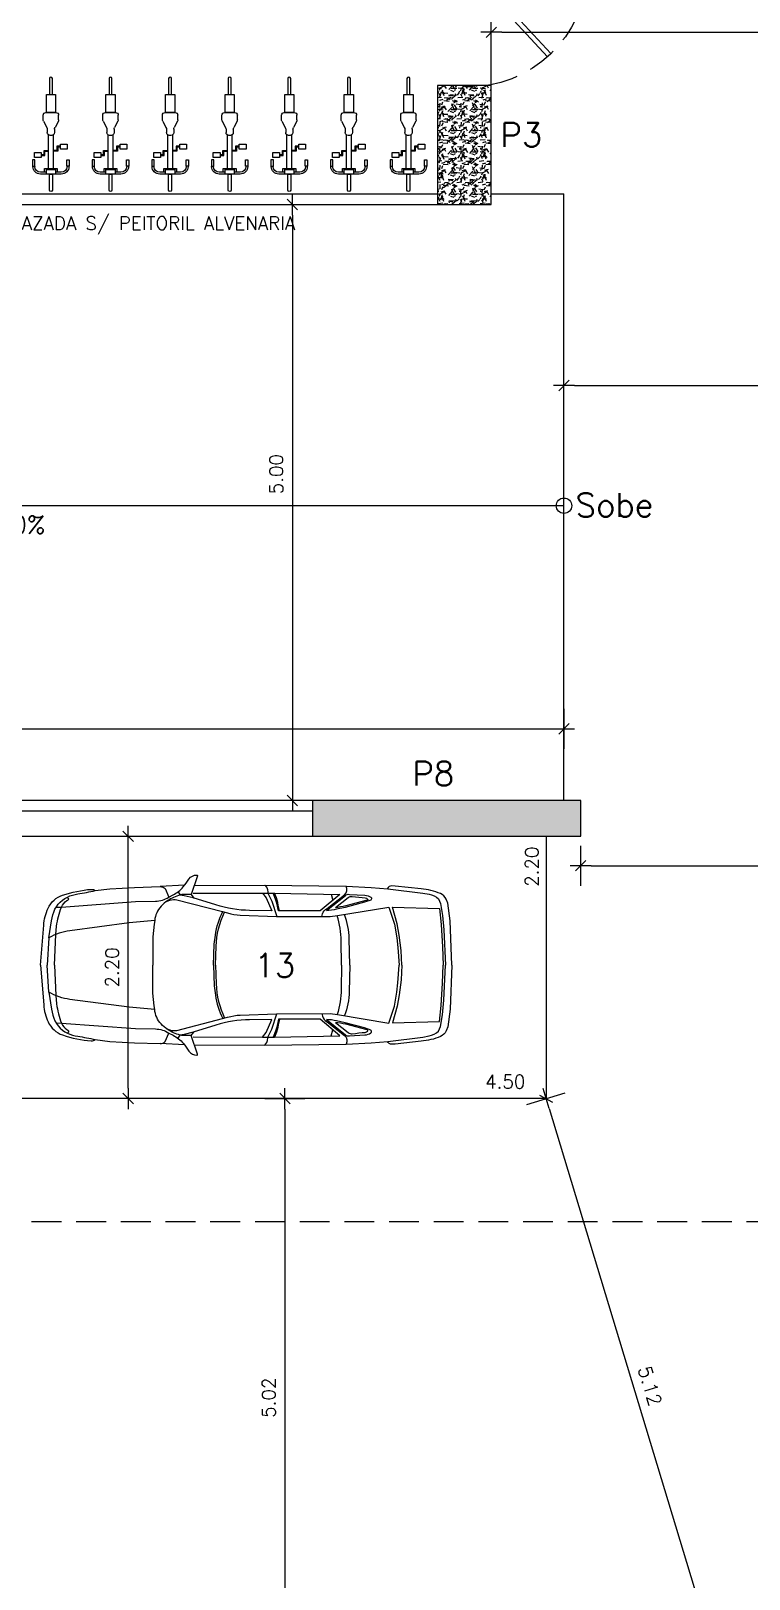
# Model space of a CAD drawing. Header units: millimetres. Extents: x 963.8 to 1035.8, y -131.7 to -87.
# Drawn here: x 993.06 to 999.09, y -109.36 to -96.37 of the extents above; entities that cross this region are included whole.
import ezdxf

# ---------------------------------------------------------------- set-up
doc = ezdxf.new("R2010")
doc.units = ezdxf.units.MM
doc.linetypes.add('DASHED2', pattern=[0.375, 0.25, -0.125])
doc.linetypes.add('HIDDEN', pattern=[0.375, 0.25, -0.125])
for name, color, linetype in [('COTA', 11, 'Continuous'), ('EMVISTA', 2, 'Continuous'), ('ESQUADRIA', 2, 'Continuous'), ('ESQUADRIA CT', 2, 'Continuous'), ('HACHURA', 11, 'Continuous'), ('HACHURA 1', 8, 'Continuous'), ('LINHA', 1, 'Continuous'), ('PAREDE', 7, 'Continuous'), ('PILAR', 21, 'Continuous'), ('PISO', 1, 'Continuous'), ('PROJECAO', 1, 'DASHED2'), ('TEXTO 1', 3, 'Continuous'), ('TEXTO 2', 2, 'Continuous')]:
    doc.layers.add(name, color=color, linetype=linetype)
doc.styles.add('ROMANS', font='romans.shx')
doc.dimstyles.new('Copy of TICK75', dxfattribs={"dimtxt": 0.1125, "dimasz": 0.08800000000000001, "dimexe": 0.18, "dimexo": 0.0625, "dimgap": 0.07900000000000001, "dimtad": 1, "dimrnd": 0.005, "dimzin": 4, "dimdsep": 46, "dimtxsty": 'ROMANS', "dimblk1": 'TICK', "dimblk2": 'TICK', "dimsah": 1, "dimcen": 0.09, "dimse1": 1, "dimse2": 1, "dimclrd": 256, "dimclrt": 2, "dimaunit": 1, "dimadec": 0, "dimazin": 0, "dimtfac": 1, "dimtix": 1, "dimtmove": 2, "dimatfit": 3, "dimldrblk": 'TICK', "dimfxl": 1, "dimtolj": 1, "dimtzin": 0, "dimlwd": -1, "dimarcsym": 0})

# ---------------------------------------------------------------- blocks, each defined once
blk = doc.blocks.new('P100')
at = {"layer": 'ESQUADRIA CT'}
for p, q in [((-0.7344716156122786, 0.6794745755120744), (-0.7069730955622617, 0.7069730955621338)), ((-0.02749852005013054, -0.02749852005007369), (-0.7344716156122786, 0.6794745755120744)), ((-0.7069730955622617, 0.7069730955621338), (0, 0)), ((0, 0), (-0.02749852005013054, -0.02749852005007369))]:
    blk.add_line(p, q, dxfattribs=at)
at = {"layer": 'ESQUADRIA CT', "color": 1, "linetype": 'HIDDEN'}
blk.add_arc((-0.01374926002506527, -0.01374926002502264), 1, 89.21220060659739, 179.2122006065925, dxfattribs=at)
blk = doc.blocks.new('BISCICLETA-flat-1-flat-1')
at = {"layer": 'HACHURA'}
for p, q in [((0.1364905978916795, 9.094947017729282e-13), (-0.1364905978916795, -9.094947017729282e-13)), ((-0.01945904888998484, 9.094947017729282e-13), (0.01945904888998484, 9.094947017729282e-13)), ((-0.2364905978975003, -0.1026137540929994), (-0.2364905978975003, -0.1000000000012733)), ((-0.2124905978926108, -0.1026137540911805), (-0.2124905978926108, -0.0999999999994543)), ((-0.05999999999039574, -0.02399999999852298), (-0.1364905978916795, -0.02399999999852298)), ((-0.0300000000061118, -0.07483791366485093), (-0.02999999999155989, -0.5133357596014321)), ((0.0300000000061118, -0.5133357596014321), (0.0300000000061118, -0.07483791366303194)), ((0.1364905978916795, -0.02399999999852298), (0.06000000000494765, -0.02400000000034197)), ((0.2124905978926108, -0.1026137540911805), (0.2124905978926108, -0.0999999999994543)), ((0.2364905978975003, -0.1026137540929994), (0.2364905978975003, -0.0999999999994543)), ((-0.1259999999965657, -0.243826579101551), (-0.07800000000133878, -0.24382657910337)), ((-0.1259999999965657, -0.2558265791021768), (-0.1259999999965657, -0.243826579101551)), ((-0.1259999999965657, -0.2558265791021768), (-0.0900000000037835, -0.2558265791021768)), ((-0.0900000000037835, -0.2558265791021768), (-0.0900000000037835, -0.3114297729598547)), ((-0.0900000000037835, -0.3114297729598547), (-0.02999999999155989, -0.3114297729598547)), ((-0.07800000000133878, -0.24382657910337), (-0.07800000000133878, -0.29942977295741)), ((-0.07800000000133878, -0.29942977295741), (-0.02999999999155989, -0.299429772959229)), ((0.0900000000037835, -0.299429772959229), (0.0300000000061118, -0.299429772959229)), ((0.07800000000133878, -0.3114297729580358), (0.0300000000061118, -0.3114297729598547)), ((0.07800000000133878, -0.3670329668157137), (0.07800000000133878, -0.3114297729580358)), ((0.1259999999965657, -0.3670329668138947), (0.07800000000133878, -0.3670329668157137)), ((0.0900000000037835, -0.355032966815088), (0.0900000000037835, -0.299429772959229)), ((0.1259999999965657, -0.355032966815088), (0.0900000000037835, -0.355032966815088)), ((0.1259999999965657, -0.355032966815088), (0.1259999999965657, -0.3670329668138947)), ((-0.0470467092745821, -0.5883954345690654), (-0.0470467092745821, -0.5439425034810483)), ((0.01104670928179985, -0.5079425034828091), (-0.01104670928179985, -0.5079425034828091)), ((0.04704670928913401, -0.5883954345690654), (0.04704670928913401, -0.5439425034810483)), ((-0.1013266863083118, -0.7097628731471559), (-0.1013266863083118, -0.7719425034820233)), ((-0.09730865830351831, -0.6932355180224476), (-0.05439203947753413, -0.6101878621129799)), ((-0.06532668632274863, -0.8079425034820815), (0.0653266863083104, -0.8079425034820815)), ((0.09730865830351831, -0.6932355180224476), (0.05439203947753413, -0.6101878621111609)), ((0.1013266863083118, -0.7097628731471559), (0.1013266863083118, -0.7719425034820233)), ((-0.01945904889720396, -1.043367845963985), (0.01945904888276573, -1.043367845962166))]:
    blk.add_line(p, q, dxfattribs=at)
for points in [[(0.01945904888998484, 9.094947017729282e-13), (0.01945904888998484, 0.2088570281293869, 0.9999999999999998), (-0.01945904888998484, 0.2088570281293869), (-0.01945904888998484, 9.094947017729282e-13)], [(0.0194590488536619, -1.043367845962166), (0.0194590488536619, -1.252224874090643, -0.9999999999999998), (-0.01945904891175587, -1.252224874092462), (-0.01945904892630779, -1.043367845963985)]]:
    blk.add_lwpolyline(points, format="xyb", dxfattribs=at)
for points in [[(0.06000000000494765, 9.094947017729282e-13), (-0.06000000000494765, 9.094947017729282e-13), (-0.06000000000494765, -0.06000000000040018), (0.06000000000494765, -0.05999999999858119)], [(-0.2401841543687624, -0.1851969303397709), (-0.2401841543687624, -0.1026137540929994), (-0.2087970414067968, -0.1026137540911805), (-0.2087970414067968, -0.1851969303397709)], [(0.2401841543833143, -0.1851969303415899), (0.2401841543687624, -0.1026137540929994), (0.2087970414213487, -0.1026137540929994), (0.2087970414213487, -0.1851969303397709)], [(-0.1259999999965657, -0.2819396191616761), (-0.1259999999965657, -0.2177135390438707), (-0.2145517577373539, -0.2177135390420517), (-0.2145517577373539, -0.2819396191616761)], [(0.1259999999965657, -0.3289199267555887), (0.1259999999965657, -0.3931460068752131), (0.2145517577373539, -0.3931460068752131), (0.2145517577373539, -0.3289199267555887)], [(0.05999999999772854, -0.8079425034802625), (-0.06000000001216677, -0.8079425034820815), (-0.06000000001216677, -1.043367845962166), (0.05999999999772854, -1.043367845962166)]]:
    blk.add_lwpolyline(points, close=True, dxfattribs=at)
blk.add_lwpolyline([(-0.08399999999528518, -0.02399999999852298), (-0.08399999999528518, -0.07483791366303194), (0.08399999999528518, -0.07483791366121295), (0.08399999999528518, -0.02399999999852298)], dxfattribs=at)
for centre, radius, start, end in [((-0.1364905978916795, -0.0999999999994543), 0.1, 90, 180), ((0.1364905978916795, -0.0999999999994543), 0.1, 0, 90), ((-0.1364905978916795, -0.0999999999994543), 0.0760000000000027, 90, 180), ((0.1364905978916795, -0.0999999999994543), 0.0760000000000027, 0, 90), ((-0.08304670928191626, -0.5883954345708844), 0.036, 322.7463130144664, 0), ((-0.01104670928179985, -0.5439425034810483), 0.036, 90, 180), ((0.01104670928179985, -0.5439425034810483), 0.036, 0, 90), ((0.08304670928191626, -0.5883954345672464), 0.036, 180, 217.2536869856144), ((-0.06532668631552951, -0.7097628731489749), 0.036, 152.6713913119804, 180), ((-0.06532668632274863, -0.7719425034820233), 0.036, 180, 270), ((0.0653266863083104, -0.7719425034820233), 0.036, 270, 0), ((0.06532668631552951, -0.7097628731471559), 0.036, 0, 27.32860868812082)]:
    blk.add_arc(centre, radius, start, end, dxfattribs=at)
blk = doc.blocks.new('TICK')
at = {"layer": 'COTA'}
for p, q in [((0, 1.907592907288972), (0, -1.907600000000002)), ((-1, 0), (1, 0))]:
    blk.add_line(p, q, dxfattribs=at)
at = {"layer": 'COTA', "color": 2}
blk.add_line((0.5, 0.5), (-0.5, -0.5), dxfattribs=at)
blk = doc.blocks.new('*D112')
at = {"layer": 'COTA'}
blk.add_line((997.0111664015242, -96.38094538996506), (1003.085166401522, -96.38094538996506), dxfattribs=at)
at = {"layer": 'Defpoints', "color": 0}
for p in [(1003.173166401522, -96.38094538996506), (996.9231664015242, -96.95090676307723), (1003.173166401522, -96.9509067630772)]:
    blk.add_point(p, dxfattribs=at)
at = {"layer": 'COTA', "xscale": 0.08800000000000001, "yscale": 0.08800000000000001, "zscale": 0.08800000000000001, "rotation": 180}
blk.add_blockref('TICK', (996.9231664015242, -96.38094538996506), dxfattribs=at)
at = {"layer": 'COTA', "xscale": 0.08800000000000001, "yscale": 0.08800000000000001, "zscale": 0.08800000000000001}
blk.add_blockref('TICK', (1003.173166401522, -96.38094538996506), dxfattribs=at)
at = {"layer": 'COTA', "color": 2, "insert": (1000.048166401523, -96.24569538996506), "char_height": 0.1125, "attachment_point": 5, "style": 'ROMANS'}
blk.add_mtext('\\A1;6.25', dxfattribs=at)
blk = doc.blocks.new('*D111')
at = {"layer": 'COTA'}
blk.add_line((993.8764769126806, -105.2382642688521), (993.8764769126806, -103.2142642688521), dxfattribs=at)
at = {"layer": 'Defpoints', "color": 0}
for p in [(993.8764769126806, -103.1262642688521), (994.0872084556381, -103.1262642688521), (994.0872084556381, -105.3262642688521)]:
    blk.add_point(p, dxfattribs=at)
at = {"layer": 'COTA', "xscale": 0.08800000000000001, "yscale": 0.08800000000000001, "zscale": 0.08800000000000001}
for p, rotation in [((993.8764769126806, -103.1262642688521), 90), ((993.8764769126806, -105.3262642688521), 270)]:
    blk.add_blockref('TICK', p, dxfattribs=dict(at, rotation=rotation))
at = {"layer": 'COTA', "color": 2, "insert": (993.7412269126805, -104.2262642688521), "char_height": 0.1125, "attachment_point": 5, "rotation": 90, "style": 'ROMANS'}
blk.add_mtext('\\A1;2.20', dxfattribs=at)
blk = doc.blocks.new('*D110')
at = {"layer": 'COTA'}
blk.add_line((997.7611664015224, -103.3730436981371), (1003.035166401522, -103.3730436981371), dxfattribs=at)
at = {"layer": 'Defpoints', "color": 0}
for p in [(997.6731664015224, -102.8262642688521), (1003.123166401522, -103.075118617418), (1003.123166401522, -103.3730436981371)]:
    blk.add_point(p, dxfattribs=at)
at = {"layer": 'COTA', "xscale": 0.08800000000000001, "yscale": 0.08800000000000001, "zscale": 0.08800000000000001, "rotation": 180}
blk.add_blockref('TICK', (997.6731664015224, -103.3730436981371), dxfattribs=at)
at = {"layer": 'COTA', "xscale": 0.08800000000000001, "yscale": 0.08800000000000001, "zscale": 0.08800000000000001}
blk.add_blockref('TICK', (1003.123166401522, -103.3730436981371), dxfattribs=at)
at = {"layer": 'COTA', "color": 2, "insert": (1000.398166401522, -103.2377936981371), "char_height": 0.1125, "attachment_point": 5, "style": 'ROMANS'}
blk.add_mtext('\\A1;5.45', dxfattribs=at)
blk = doc.blocks.new('*D48')
at = {"layer": 'COTA'}
blk.add_line((983.6211664015223, -102.2246121860966), (997.4451664015223, -102.2246121860966), dxfattribs=at)
at = {"layer": 'Defpoints', "color": 0}
for p in [(983.5331664015223, -101.1426675036643), (997.5331664015223, -101.1426675036643), (997.5331664015223, -102.2246121860966)]:
    blk.add_point(p, dxfattribs=at)
at = {"layer": 'COTA', "xscale": 0.08800000000000001, "yscale": 0.08800000000000001, "zscale": 0.08800000000000001, "rotation": 180}
blk.add_blockref('TICK', (983.5331664015223, -102.2246121860966), dxfattribs=at)
at = {"layer": 'COTA', "xscale": 0.08800000000000001, "yscale": 0.08800000000000001, "zscale": 0.08800000000000001}
blk.add_blockref('TICK', (997.5331664015223, -102.2246121860966), dxfattribs=at)
at = {"layer": 'COTA', "color": 2, "insert": (990.5331664015223, -102.0893621860966), "char_height": 0.1125, "attachment_point": 5, "style": 'ROMANS'}
blk.add_mtext('\\A1;14.00', dxfattribs=at)
blk = doc.blocks.new('*D106')
at = {"layer": 'COTA'}
blk.add_line((995.2542614417531, -97.91426426885212), (995.2542614417531, -102.7382642688521), dxfattribs=at)
at = {"layer": 'Defpoints', "color": 0}
for p in [(994.6995136427273, -97.82626426885213), (994.6995136427273, -102.8262642688521), (995.2542614417531, -102.8262642688521)]:
    blk.add_point(p, dxfattribs=at)
at = {"layer": 'COTA', "xscale": 0.08800000000000001, "yscale": 0.08800000000000001, "zscale": 0.08800000000000001}
for p, rotation in [((995.2542614417531, -97.82626426885213), 90), ((995.2542614417531, -102.8262642688521), 270)]:
    blk.add_blockref('TICK', p, dxfattribs=dict(at, rotation=rotation))
at = {"layer": 'COTA', "color": 2, "insert": (995.1190114417533, -100.0879883962879), "char_height": 0.1125, "attachment_point": 5, "rotation": 90, "style": 'ROMANS'}
blk.add_mtext('\\A1;5.00', dxfattribs=at)
blk = doc.blocks.new('*D70')
at = {"layer": 'COTA'}
blk.add_line((997.6211664015223, -99.34386649381281), (1003.085166401522, -99.34386649381281), dxfattribs=at)
at = {"layer": 'Defpoints', "color": 0}
for p in [(997.5331664015223, -97.73626426885212), (1003.173166401522, -98.21511861741803), (1003.173166401522, -99.34386649381281)]:
    blk.add_point(p, dxfattribs=at)
at = {"layer": 'COTA', "xscale": 0.08800000000000001, "yscale": 0.08800000000000001, "zscale": 0.08800000000000001, "rotation": 180}
blk.add_blockref('TICK', (997.5331664015223, -99.34386649381281), dxfattribs=at)
at = {"layer": 'COTA', "xscale": 0.08800000000000001, "yscale": 0.08800000000000001, "zscale": 0.08800000000000001}
blk.add_blockref('TICK', (1003.173166401522, -99.34386649381281), dxfattribs=at)
at = {"layer": 'COTA', "color": 2, "insert": (1000.353166401522, -99.20861649381281), "char_height": 0.1125, "attachment_point": 5, "style": 'ROMANS'}
blk.add_mtext('\\A1;5.64', dxfattribs=at)
blk = doc.blocks.new('*D27')
at = {"layer": 'COTA'}
blk.add_line((997.408687050891, -105.410482416872), (998.8426457521576, -110.1425464181608), dxfattribs=at)
at = {"layer": 'Defpoints', "color": 0}
for p in [(997.2017347377791, -105.3812435575603), (998.8681664015244, -110.2267645661807), (998.6867347377793, -110.281743854889)]:
    blk.add_point(p, dxfattribs=at)
at = {"layer": 'COTA', "xscale": 0.08800000000000001, "yscale": 0.08800000000000001, "zscale": 0.08800000000000001}
for p, rotation in [((997.3831664015242, -105.3262642688521), 106.8583978029092), ((998.8681664015244, -110.2267645661807), 286.8583978029092)]:
    blk.add_blockref('TICK', p, dxfattribs=dict(at, rotation=rotation))
at = {"layer": 'COTA', "color": 2, "insert": (998.2551039528845, -107.7372909194841), "char_height": 0.1125, "attachment_point": 5, "rotation": 286.85839780290917, "style": 'ROMANS'}
blk.add_mtext('\\A1;5.12', dxfattribs=at)
blk = doc.blocks.new('*D69')
at = {"layer": 'COTA'}
blk.add_line((995.1915023106735, -105.4142642688521), (995.1915023106735, -110.2571186174181), dxfattribs=at)
at = {"layer": 'Defpoints', "color": 0}
for p in [(995.1331664015242, -105.3262642688521), (995.1331664015242, -110.3451186174181), (995.1915023106735, -110.3451186174181)]:
    blk.add_point(p, dxfattribs=at)
at = {"layer": 'COTA', "xscale": 0.08800000000000001, "yscale": 0.08800000000000001, "zscale": 0.08800000000000001}
for p, rotation in [((995.1915023106735, -105.3262642688521), 90), ((995.1915023106735, -110.3451186174181), 270)]:
    blk.add_blockref('TICK', p, dxfattribs=dict(at, rotation=rotation))
at = {"layer": 'COTA', "color": 2, "insert": (995.0562523106735, -107.8356914431351), "char_height": 0.1125, "attachment_point": 5, "rotation": 90, "style": 'ROMANS'}
blk.add_mtext('\\A1;5.02', dxfattribs=at)
blk = doc.blocks.new('VECTRA_P')
for p, q in [((1.961916044578647, 0.7454139204326111), (1.979962422656069, 0.7223204870060727)), ((1.979962422656069, 0.7223204870060727), (1.985978891584992, 0.7042858849629283)), ((1.15162914757218, 0.6822805562241001), (1.170250023715052, 0.6528511176516076)), ((1.985978891584992, 0.7042858849629283), (1.989588754992653, 0.6790374284784093)), ((1.989588754992653, 0.6790374284784093), (1.990423900686153, 0.671493906475348)), ((1.990423900686153, 0.671493906475348), (2.026474363584001, 0.5958986722658892)), ((2.026474363584001, 0.5958986722658892), (2.072112204241598, 0.4536526510405565)), ((2.068383374160682, 0.6255172471384185), (2.051368606376137, 0.671764355265168)), ((2.080714606053597, 0.581919385452693), (2.068383374160682, 0.6255172471384185)), ((2.085457364538449, 0.5582249002189883), (2.080714606053597, 0.581919385452693)), ((2.57970397046207, 0.6599597216620623), (2.594454901774334, 0.6032199314345235)), ((2.098737148128357, 0.5045626529906713), (2.085457364538449, 0.5582249002189883)), ((2.026474363584001, -0.5958986722660029), (2.072112204241598, -0.4536526510406702)), ((2.085457364538449, -0.558224900219102), (2.080714606053597, -0.5819193854528066)), ((2.098737148128357, -0.5045626529906713), (2.085457364538449, -0.558224900219102)), ((1.15162914757218, -0.6822805562241001), (1.170250023715052, -0.6528511176517213)), ((1.979962422656069, -0.7223204870060727), (1.985978891584992, -0.7042858849629283)), ((1.985978891584992, -0.7042858849629283), (1.989588754992653, -0.679037428478523)), ((1.989588754992653, -0.679037428478523), (1.990423900686153, -0.671493906475348)), ((1.990423900686153, -0.671493906475348), (2.026474363584001, -0.5958986722660029)), ((2.068383374160682, -0.6255172471384185), (2.051368606376137, -0.671764355265168)), ((2.080714606053597, -0.5819193854528066), (2.068383374160682, -0.6255172471384185)), ((2.57970397046207, -0.659959721662176), (2.594454901774334, -0.6032199314345235)), ((1.961916044578647, -0.7454139204326111), (1.979962422656069, -0.7223204870060727))]:
    blk.add_line(p, q)
for points in [[(-0.1320190883282919, 0), (-0.1008528512771925, 0.3712777887999437, -0.08670154319651346), (-0.05929786854237307, 0.5295766547779976, -0.2061370853005027), (0.07575582534574465, 0.6515446477206979, -0.06357708614580351), (0.3432660117429904, 0.7060409657887021, -0.1929015418481739), (0.3793655732205217, 0.6945910887162654), (0.5171960851145485, 0.7108090287478035), (0.7461727013100798, 0.7246750477327168), (0.9844009200173609, 0.7316080572252304, -0.2123161555323496), (1.031544989413998, 0.7122664558220322), (1.064733379409393, 0.6333655615015914), (1.105932718829692, 0.6539484086813445, 0.1044151366488792), (1.200920117955526, 0.7294188256335019, 0.0301351806626627), (1.253563734945978, 0.8014587652172622, -0.2682936796714216), (1.326807051562739, 0.8391939651780831, -0.4785956254922227), (1.33322840580616, 0.8303783016676789), (1.272714654757706, 0.6570473592398685), (1.205592214469572, 0.6575789908431489, 0.07179212366907503), (1.169655606317587, 0.6526825542728147, 0.07499638974959891), (1.055311823190578, 0.6004538237247061, 0.06072865727079466), (0.9932394701028251, 0.5482251102067721, 0.1684271616291917), (0.9344133794095235, 0.4151684846918897), (0.6970827053457818, 0.3922725282805004), (0.1430190510846003, 0.319669689655143, 0.09778805919175905), (-0.0518805754039704, 0.2539442399047402), (-0.02765396015858457, 0.4118647800966073), (-0.01496385400581346, 0.4671945899776802, -0.2331102208790654), (0.121166552410326, 0.6343367594729443, -0.06836519186026477), (0.2170667534214807, 0.6632412582611096, 0.01729510242172204), (0.3793655732205217, 0.6945910887162654, -1.253436740119883)], [(1.302480391907473, 0.7423060514022382), (1.956488019347141, 0.7454784870308231), (2.719981998016639, 0.7363966926600369), (2.953366491197812, 0.724027900315491), (3.109233037354905, 0.7120479754479447), (3.435155155121226, 0.671325304586162), (3.492107656522627, 0.6606554445138499, -0.1399637996152884), (3.579909403339805, 0.6167904471864176), (3.598752007202737, 0.5730169360675745), (3.618832332368783, 0.4626404092400662), (3.629509649335454, 0.3282160887494001), (3.644570521449356, 0)], [(2.491741989655896, 0.4525810770871885), (2.499265473029567, 0.4769270229556923, -0.2003298297804957), (2.54221463858628, 0.5284238978956637), (2.703274031861039, 0.6560932425543342, 0.3624230789309417), (2.719981998016639, 0.7363966926600369, -80.84350076330199)], [(3.705103418840444, 0), (3.687676118608668, 0.4123476542511071), (3.666376141500322, 0.5768040427533379), (3.650885224581053, 0.6135648771266915, 0.1959473859716668), (3.598603413634144, 0.6658039790636394, 0.08120935695297105), (3.41700870031022, 0.709461599704241), (3.175920377006562, 0.7366809606781999), (3.144455636507253, 0.7379122608207354, 0.3157387096905431), (3.104851987431431, 0.7123847035670678, 0.1957327759611312)], [(0, 0), (0.01100997788407199, 0.2846534889434906), (0.01990737984293389, 0.3623728700364381, -0.0682736265983916), (0.06561340932655924, 0.5411331068120262, -0.1604009858186431), (0.1163875355390971, 0.6008365603314587, 0.06879540109318083), (0.1306029470446859, 0.6124578633485953, 0.4314913820364382), (0.1299568178129356, 0.6221422882064189), (0.121166552410326, 0.6343367594729443)], [(0.01380427847098531, 0.5384462209282219), (0.06561340932655924, 0.5411331068120262), (0.7545740267116834, 0.59217929466638), (0.9415556832018055, 0.5951214652479848, 0.1436300784178557), (1.064733379409393, 0.6333655615015914, -3.590325510716907)], [(1.045618133581172, 0.59388372044873), (1.076727934833489, 0.6047294415595843, -0.1328747460121915), (1.14068964302966, 0.6092944024107965), (1.566232963750565, 0.4994861561666539), (1.61415760560368, 0.4854507548602669, 0.06103242020598566), (1.731238507991758, 0.4661977104719881), (2.071216763625834, 0.4536549376532548), (2.569494616824027, 0.4523825266196582), (2.638939209312703, 0.4606149740656065), (3.118040953292134, 0.5408943775357784), (3.16894401815588, 0.3819467633020395), (3.190399290052714, 0.2533203557342176), (3.201126926001141, 0.1648896877585457), (3.212393651159488, 0)], [(1.940061953170733, 0.6712413627540172), (1.973903712108701, 0.6277661184738008), (2.027083576273853, 0.5070015131835817), (1.81919857112964, 0.5094168206165932, -0.07434063790939607), (1.504953777822791, 0.5601379361052068), (1.291541432971783, 0.6263506538005004), (1.209012588917417, 0.646667233878361), (1.170250023715052, 0.6528511176516076)], [(2.534698532370136, 0.5080397249730595), (2.711863858989151, 0.6496561353155812, -0.2146323262784144), (2.749444390069829, 0.659311796173597), (2.89439782008418, 0.65072898652204, -0.1319395890471765), (2.949158005421083, 0.6324904989821789, -0.5639220405625647), (2.948084284509111, 0.6056692188208217), (2.891176627432099, 0.5852850288679292), (2.70864266633707, 0.5370067075473344), (2.630260441439795, 0.519841088243993, -0.04639468910887844), (2.534698532370136, 0.5080397249730595, 1.803463411316748)], [(2.618813082505106, 0.5352526315029991), (2.738148077828868, 0.6295860673130846, -0.2033426459790119), (2.776667617351364, 0.6401514130774331, 0.01387406641713885), (2.89751316936087, 0.6273220561341759, -0.2240254394216894), (2.918661142458333, 0.6152473752605374, -0.4267739444706883), (2.91647181800986, 0.6041927179279583), (2.715002453122445, 0.5522516273764495, -0.03871868372115205), (2.618813082505106, 0.5352526315029991, -4.743429449944328)], [(1.481285098968407, 0), (1.489861314243534, 0.1939859806047934), (1.500581560900347, 0.2796779036804082, -0.09356540660945266), (1.570813820307233, 0.498144588288028, -2.549356773437184)], [(1.500579436852966, 0), (1.506612150256963, 0.174864119810195, -0.1047644017369665), (1.585753946143235, 0.4937691635885813, 2.883450233120003)], [(2.675595540450946, 0), (2.67368617143126, 0.2247297064131999, 0.07648709176800697), (2.635403330633146, 0.4601958062893345, 15.10237595603503)], [(2.753879311264434, 0), (2.748151234121508, 0.245715505041403, 0.08483540131401172), (2.704118509171327, 0.4715365692737805, 10.94108114347921)], [(-0.1320190883282919, 0), (-0.1008528512771925, -0.3712777888000574, 0.08670154319651346), (-0.05929786854237307, -0.5295766547779976, 0.2061370853005027), (0.07575582534574465, -0.6515446477206979, 0.06357708614580351), (0.3432660117429904, -0.7060409657888158, 0.1929015418481739), (0.3793655732205217, -0.6945910887162654), (0.5171960851145485, -0.7108090287478035), (0.7461727013100798, -0.7246750477328305), (0.9844009200173609, -0.731608057225344, 0.2123161555323496), (1.031544989413998, -0.7122664558220322), (1.064733379409393, -0.6333655615017051), (1.105932718829692, -0.6539484086813445, -0.1044151366488792), (1.200920117955526, -0.7294188256335019, -0.0301351806626627), (1.253563734945978, -0.8014587652172622, 0.2682936796714216), (1.326807051562739, -0.8391939651781968, 0.4785956254922227), (1.33322840580616, -0.8303783016676789), (1.272714654757706, -0.6570473592399821), (1.205592214469572, -0.6575789908432625, -0.07179212366907503), (1.169655606317587, -0.6526825542728147, -0.07499638974959891), (1.055311823190578, -0.6004538237247061, -0.06072865727079466), (0.9932394701028251, -0.5482251102067721, -0.1684271616291917), (0.9344133794095235, -0.4151684846920034), (0.6970827053457818, -0.3922725282806141), (0.1430190510846003, -0.3196696896552567, -0.09778805919175905), (-0.0518805754039704, -0.2539442399048539), (-0.02765396015858457, -0.411864780096721), (-0.01496385400581346, -0.4671945899776802, 0.2331102208790654), (0.121166552410326, -0.634336759473058, 0.06836519186026477), (0.2170667534214807, -0.6632412582611096, -0.01729510242172204), (0.3793655732205217, -0.6945910887162654, 1.253436740119883)], [(0, 0), (0.01100997788407199, -0.2846534889434906), (0.01990737984293389, -0.3623728700365518, 0.0682736265983916), (0.06561340932655924, -0.5411331068120262, 0.1604009858186431), (0.1163875355390971, -0.6008365603314587, -0.06879540109318083), (0.1306029470446859, -0.612457863348709, -0.4314913820364382), (0.1299568178129356, -0.6221422882065326), (0.121166552410326, -0.634336759473058)], [(1.045618133581172, -0.59388372044873), (1.076727934833489, -0.6047294415595843, 0.1328747460121915), (1.14068964302966, -0.6092944024107965), (1.566232963750565, -0.4994861561666539), (1.61415760560368, -0.4854507548602669, -0.06103242020598566), (1.731238507991758, -0.4661977104719881), (2.071216763625834, -0.4536549376533685), (2.569494616824027, -0.4523825266196582), (2.638939209312703, -0.4606149740657202), (3.118040953292134, -0.5408943775357784), (3.16894401815588, -0.3819467633021532), (3.190399290052714, -0.2533203557342176), (3.201126926001141, -0.1648896877585457), (3.212393651159488, 0)], [(1.302480391907473, -0.7423060514022382), (1.956488019347141, -0.7454784870308231), (2.719981998016639, -0.7363966926601506), (2.953366491197812, -0.724027900315491), (3.109233037354905, -0.7120479754479447), (3.435155155121226, -0.671325304586162), (3.492107656522627, -0.6606554445139636, 0.1399637996152884), (3.579909403339805, -0.6167904471865313), (3.598752007202737, -0.5730169360675745), (3.618832332368783, -0.4626404092401799), (3.629509649335454, -0.3282160887496275), (3.644570521449356, 0)], [(1.481285098968407, 0), (1.489861314243534, -0.1939859806049071), (1.500581560900347, -0.2796779036805219, 0.09356540660945266), (1.570813820307233, -0.498144588288028, 2.549356773437184)], [(1.500579436852966, 0), (1.506612150256963, -0.1748641198103087, 0.1047644017369665), (1.585753946143235, -0.4937691635886949, -2.883450233120003)], [(2.675595540450946, 0), (2.67368617143126, -0.2247297064133136, -0.07648709176800697), (2.635403330633146, -0.4601958062894482, -15.10237595603503)], [(2.753879311264434, 0), (2.748151234121508, -0.245715505041403, -0.08483540131401172), (2.704118509171327, -0.4715365692737805, -10.94108114347921)], [(3.705103418840444, 0), (3.687676118608668, -0.4123476542511071), (3.666376141500322, -0.5768040427534515), (3.650885224581053, -0.6135648771266915, -0.1959473859716668), (3.598603413634144, -0.6658039790637531, -0.08120935695297105), (3.41700870031022, -0.7094615997043547), (3.175920377006562, -0.7366809606781999), (3.144455636507253, -0.7379122608207354, -0.3157387096905431), (3.104851987431431, -0.7123847035671815, -0.1957327759611312)], [(0.01380427847098531, -0.5384462209282219), (0.06561340932655924, -0.5411331068120262), (0.7545740267116834, -0.5921792946664937), (0.9415556832018055, -0.5951214652480985, -0.1436300784178557), (1.064733379409393, -0.6333655615017051, 3.590325510716907)], [(1.940061953170733, -0.6712413627541309), (1.973903712108701, -0.6277661184738008), (2.027083576273853, -0.5070015131836954), (1.81919857112964, -0.5094168206165932, 0.07434063790939607), (1.504953777822791, -0.5601379361052068), (1.291541432971783, -0.6263506538005004), (1.209012588917417, -0.646667233878361), (1.170250023715052, -0.6528511176517213)], [(2.491741989655896, -0.4525810770871885), (2.499265473029567, -0.4769270229556923, 0.2003298297804957), (2.54221463858628, -0.5284238978957774), (2.703274031861039, -0.6560932425543342, -0.3624230789309417), (2.719981998016639, -0.7363966926601506, 80.84350076330199)], [(2.534698532370136, -0.5080397249730595), (2.711863858989151, -0.6496561353156949, 0.2146323262784144), (2.749444390069829, -0.6593117961737107), (2.89439782008418, -0.6507289865221537, 0.1319395890471765), (2.949158005421083, -0.6324904989821789, 0.5639220405625647), (2.948084284509111, -0.6056692188208217), (2.891176627432099, -0.5852850288680429), (2.70864266633707, -0.5370067075474481), (2.630260441439795, -0.5198410882441067, 0.04639468910887844), (2.534698532370136, -0.5080397249730595, -1.803463411316748)], [(2.618813082505106, -0.5352526315029991), (2.738148077828868, -0.6295860673130846, 0.2033426459790119), (2.776667617351364, -0.6401514130775467, -0.01387406641713885), (2.89751316936087, -0.6273220561342896, 0.2240254394216894), (2.918661142458333, -0.6152473752606511, 0.4267739444706883), (2.91647181800986, -0.6041927179279583), (2.715002453122445, -0.5522516273766769, 0.03871868372115205), (2.618813082505106, -0.5352526315029991, 4.743429449944328)]]:
    blk.add_lwpolyline(points, format="xyb")
for points in [[(1.212392335146291, 0.74363472035634), (0.9844009200173609, 0.7316080572252304)], [(1.272714654757706, 0.6570473592398685), (1.297673131656929, 0.6244482501025459)], [(1.294064591853857, 0.6693665426258804), (1.940061953170733, 0.6712413627540172), (2.050083299866142, 0.6717930729574846), (2.66005630893266, 0.6581644038028571), (2.476662228310715, 0.5045626529906713), (2.088298292876033, 0.5045626529906713), (2.072177610864721, 0.5781282596408346), (2.059846408887942, 0.6150916681859826), (2.03991356029573, 0.6717420760440973)], [(3.23704989238399, 0), (3.231188897740527, 0.1366836483657607), (3.214458973123207, 0.2773760684380022), (3.195316758914156, 0.3836347962494528), (3.152778491820179, 0.5387725514564181), (3.590922589038996, 0.5260215163808653), (3.605810964572182, 0.3772592872267069), (3.618572450683615, 0.168992159598929), (3.622826289359487, 0)], [(-0.0518805754039704, 0.2539442399047402), (-0.06750177720167017, 0)], [(-0.0518805754039704, -0.2539442399048539), (-0.06750177720167017, 0)], [(3.23704989238399, 0), (3.231188897740527, -0.1366836483658744), (3.214458973123207, -0.2773760684380022), (3.195316758914156, -0.3836347962494528), (3.152778491820179, -0.5387725514565318), (3.590922589038996, -0.5260215163809789), (3.605810964572182, -0.3772592872268206), (3.618572450683615, -0.168992159598929), (3.622826289359487, 0)], [(1.294064591853857, -0.6693665426258804), (1.940061953170733, -0.6712413627541309), (2.050083299866142, -0.6717930729574846), (2.66005630893266, -0.6581644038029708), (2.476662228310715, -0.5045626529906713), (2.088298292876033, -0.5045626529906713), (2.072177610864721, -0.5781282596408346), (2.059846408887942, -0.6150916681859826), (2.03991356029573, -0.671742076044211)], [(1.272714654757706, -0.6570473592399821), (1.297673131656929, -0.6244482501025459)], [(1.212392335146291, -0.74363472035634), (0.9844009200173609, -0.731608057225344)]]:
    blk.add_lwpolyline(points)
for points in [[(0.9344133794095235, 0.4151684846918897, 0), (0.9293419320706562, 0.3808266873643333, 0), (0.916062627139322, 0.2630692569108533, 0), (0.916062627139322, 0, 0)], [(0.9344133794095235, -0.4151684846920034, 0), (0.9293419320706562, -0.380826687364447, 0), (0.916062627139322, -0.2630692569109669, 0), (0.916062627139322, 0, 0)]]:
    blk.add_polyline3d(points)
blk = doc.blocks.new('ESTRUTURA(20-03-2019)')
at = {"layer": 'HACHURA 1'}
h = blk.add_hatch(dxfattribs=at)
h.set_pattern_fill('GRAVEL', color=256, scale=0.007, style=0)
h.set_pattern_definition([(228.0128, (-1534.908619496163, 91.5371171625049), (-1.422401208612721, -1.60020196626588), [0.02392047, -2.368135]), (184.9697, (-1534.924621496162, 91.51933716250488), (2.133603451432539, 0.1777987452771221), [0.04104835, -4.06378]), (132.5104, (-1534.965515496162, 91.51578116250488), (1.777998706283219, -1.955801910472229), [0.02894374, -2.865429]), (267.2737, (-1535.034857496162, 91.4713311625049), (0.1777992279579721, 3.55599885573565), [0.03738035, -3.700648]), (292.8337, (-1535.036635496162, 91.43399316250486), (-0.8890025238851333, 2.133601213103578), [0.03665438, -3.628786]), (357.2737, (-1535.022411496162, 91.40021116250489), (-3.55599885573565, 0.1777992279579723), [0.03738035, -3.700648]), (37.6942, (-1534.985073496162, 91.39843316250489), (-2.311401460286795, -1.777998414988943), [0.04943357999999999, -4.893917000000001]), (72.2553, (-1534.945957496162, 91.42865916250489), (1.244602489582704, 3.911601134422548), [0.0466704, -4.620371]), (121.4296, (-1534.931733496162, 91.4731091625049), (-1.422400366468514, 2.311397281198088), [0.03750691, -3.713185]), (175.2364, (-1534.951291496162, 91.50511316250487), (1.955798463713812, -0.1777983313904809), [0.0428199099999997, -2.098172999999981]), (222.3974, (-1534.993963496162, 91.50866916250487), (-2.13360006420678, -1.955797455544588), [0.05537546, -5.482176]), (138.8141, (-1534.858835496163, 91.4695531625049), (-1.244599207195732, 1.06679835899868), [0.01890035, -1.871142]), (171.4692, (-1534.873059496163, 91.48199916250488), (2.311396471691398, -0.3556008960031989), [0.0359577399999997, -3.559821999999981]), (225, (-1534.908619496163, 91.48733316250488), (-3.730349362740526e-17, -0.1777998788090138), [0.02514463, -0.2263023]), (203.1986, (-1534.921065496163, 91.50866916250487), (0.8890029977913583, 0.3556015592014385), [0.01354087, -1.340542]), (291.8014, (-1534.933511496163, 91.50333516250487), (-0.1778001247326156, 0.5334003436112306), [0.01914962, -0.9383360000000001]), (30.9638, (-1534.926399496163, 91.48555516250488), (0.5333994368365759, 0.3556002771062386), [0.03110239999999985, -1.00564099999999]), (161.5651, (-1534.899729496163, 91.50155716250487), (0.3556001622726687, -0.1777997355725554), [0.02249009, -0.539763]), (16.38950000000001, (-1535.036635496162, 91.50333516250487), (1.778000980977855, 0.5333988904977464), [0.03150616000000001, -3.119116]), (70.3462, (-1535.006409496162, 91.51222516250488), (-0.7111980182073556, -1.95579723419815), [0.02643193, -2.616754]), (293.1986, (-1534.899729496163, 91.5371171625049), (-0.3556015592014385, 0.8890029977913584), [0.0270816, -1.327004]), (343.6105, (-1534.889061496162, 91.51222516250488), (-1.778000980977855, 0.5333988904977468), [0.03150615999999971, -3.119115999999981]), (339.444, (-1535.036635496162, 91.39309916250488), (-0.8890011034979137, 0.3555995685235097), [0.03038245, -1.488739]), (294.7751, (-1535.008187496162, 91.38243116250487), (-0.8889979282538788, 1.955799091830967), [0.02545703999999985, -2.520251999999981]), (66.80140000000002, (-1534.897951496162, 91.35931716250488), (0.3556015592014388, 0.8890029977913583), [0.0270816, -1.327004]), (17.35400000000001, (-1534.887283496163, 91.38420916250487), (-2.311400124730197, -0.7111989272923943), [0.02980481, -2.950667999999999]), (69.444, (-1534.985073496162, 91.35931716250488), (-0.3555995685235101, -0.8890011034979135), [0.01519126, -1.503936]), (101.3098999999999, (-1534.908619496163, 91.35931716250488), (-0.1777991224021144, 0.7111977222631835), [0.009066049999999931, -0.8975399999999956]), (165.9638, (-1534.910397496162, 91.36820716250486), (0.5334003748288021, -0.1777996922886549), [0.03665438, -0.6964335]), (186.0090000000001, (-1534.945957496162, 91.37709716250487), (1.777997378109956, 0.1777995847983501), [0.03396869, -3.362898]), (303.6901, (-1534.926399496163, 91.4695531625049), (-0.1778000609915063, 0.3555996569462287), [0.02564268, -0.6154246]), (353.1572, (-1534.912175496162, 91.44821716250487), (3.02260124996504, -0.3556015926158388), [0.04476898999999999, -4.43212]), (60.94540000000001, (-1534.867725496162, 91.44288316250487), (-0.7111983456080363, -1.244597032758389), [0.01830556, -1.812258]), (90, (-1534.858835496163, 91.45888516250488), (-0.1778, 0.1778), [0.010668, -0.167132]), (120.2564, (-1534.949513496163, 91.38243116250487), (0.7111984926785277, -1.244599372273429), [0.02470069, -2.445373]), (48.01279999999999, (-1534.961959496163, 91.40376716250489), (1.42240120861272, 1.600201966265881), [0.04784101, -2.344216]), (0, (-1534.929955496162, 91.43932716250487), (0.1778, 0.1778), [0.046228, -0.131572]), (325.3048, (-1534.883727496162, 91.43932716250487), (-1.777996919366758, 1.244600118333933), [0.0281127, -2.783151]), (254.0546, (-1534.860613496162, 91.42332516250488), (-0.1778004535791032, -0.7112016942242539), [0.02588803, -1.268519]), (207.646, (-1534.867725496162, 91.39843316250489), (-3.37819881343159, -1.778001118230637), [0.04215015, -4.172875]), (175.4261, (-1534.905063496162, 91.37887516250487), (-2.311400532332326, 0.1777991397853624), [0.0445920299999997, -4.414605999999962]), (175.4261, (-1534.905063496162, 91.37887516250487), (-2.311400532332326, 0.1777991397853624), [0.0445920299999997, -4.414605999999962])])
h.paths.add_polyline_path([(-24.30999999999858, 14.6105002973286), (-24.75999999999863, 14.6105002973286), (-24.75999999999863, 13.6105002973286), (-24.30999999999881, 13.6105002973286)])
h = blk.add_hatch(dxfattribs=at)
h.set_pattern_fill('GRAVEL', color=256, scale=0.007, style=0)
h.set_pattern_definition([(228.0128, (-774.0534851114688, 102.7349919760019), (-1.422401208612721, -1.60020196626588), [0.02392047, -2.368135]), (184.9697, (-774.0694871114688, 102.7172119760019), (2.133603451432539, 0.1777987452771221), [0.04104835, -4.06378]), (132.5104, (-774.1103811114689, 102.7136559760019), (1.777998706283219, -1.955801910472229), [0.02894374, -2.865429]), (267.2737, (-774.1797231114689, 102.6692059760019), (0.1777992279579721, 3.55599885573565), [0.03738035, -3.700648]), (292.8337, (-774.1815011114688, 102.6318679760019), (-0.8890025238851333, 2.133601213103578), [0.03665438, -3.628786]), (357.2737, (-774.1672771114688, 102.5980859760019), (-3.55599885573565, 0.1777992279579723), [0.03738035, -3.700648]), (37.6942, (-774.1299391114688, 102.5963079760019), (-2.311401460286795, -1.777998414988943), [0.04943357999999999, -4.893917000000001]), (72.2553, (-774.0908231114688, 102.6265339760019), (1.244602489582704, 3.911601134422548), [0.0466704, -4.620371]), (121.4296, (-774.0765991114688, 102.6709839760019), (-1.422400366468514, 2.311397281198088), [0.03750691, -3.713185]), (175.2364, (-774.0961571114689, 102.7029879760019), (1.955798463713812, -0.1777983313904809), [0.04281990999999991, -2.098172999999994]), (222.3974, (-774.1388291114688, 102.7065439760019), (-2.13360006420678, -1.955797455544588), [0.05537546, -5.482176]), (138.8141, (-774.0037011114688, 102.6674279760019), (-1.244599207195732, 1.06679835899868), [0.01890035, -1.871142]), (171.4692, (-774.0179251114688, 102.6798739760019), (2.311396471691398, -0.3556008960031989), [0.0359577399999999, -3.559821999999994]), (225, (-774.0534851114688, 102.6852079760019), (-3.730349362740526e-17, -0.1777998788090138), [0.02514463, -0.2263023]), (203.1986, (-774.0659311114688, 102.7065439760019), (0.8890029977913583, 0.3556015592014385), [0.01354087, -1.340542]), (291.8014, (-774.0783771114689, 102.7012099760019), (-0.1778001247326156, 0.5334003436112306), [0.01914962, -0.9383360000000001]), (30.9638, (-774.0712651114688, 102.6834299760019), (0.5333994368365759, 0.3556002771062386), [0.03110239999999996, -1.005640999999997]), (161.5651, (-774.0445951114689, 102.6994319760019), (0.3556001622726687, -0.1777997355725554), [0.02249009, -0.539763]), (16.38950000000001, (-774.1815011114688, 102.7012099760019), (1.778000980977855, 0.5333988904977464), [0.03150616000000001, -3.119116]), (70.3462, (-774.1512751114689, 102.7100999760019), (-0.7111980182073556, -1.95579723419815), [0.02643193, -2.616754]), (293.1986, (-774.0445951114689, 102.7349919760019), (-0.3556015592014385, 0.8890029977913584), [0.0270816, -1.327004]), (343.6105, (-774.0339271114689, 102.7100999760019), (-1.778000980977855, 0.5333988904977468), [0.03150615999999992, -3.119115999999994]), (339.444, (-774.1815011114688, 102.5909739760019), (-0.8890011034979137, 0.3555995685235097), [0.03038245, -1.488739]), (294.7751, (-774.1530531114688, 102.5803059760019), (-0.8889979282538788, 1.955799091830967), [0.02545703999999995, -2.520251999999994]), (66.80140000000002, (-774.0428171114688, 102.5571919760019), (0.3556015592014388, 0.8890029977913583), [0.0270816, -1.327004]), (17.35400000000001, (-774.0321491114688, 102.5820839760019), (-2.311400124730197, -0.7111989272923943), [0.02980481, -2.950667999999999]), (69.444, (-774.1299391114688, 102.5571919760019), (-0.3555995685235101, -0.8890011034979135), [0.01519126, -1.503936]), (101.3098999999999, (-774.0534851114688, 102.5571919760019), (-0.1777991224021144, 0.7111977222631835), [0.009066049999999983, -0.8975399999999989]), (165.9638, (-774.0552631114689, 102.5660819760019), (0.5334003748288021, -0.1777996922886549), [0.03665438, -0.6964335]), (186.0090000000001, (-774.0908231114688, 102.5749719760019), (1.777997378109956, 0.1777995847983501), [0.03396869, -3.362898]), (303.6901, (-774.0712651114688, 102.6674279760019), (-0.1778000609915063, 0.3555996569462287), [0.02564268, -0.6154246]), (353.1572, (-774.0570411114688, 102.6460919760019), (3.02260124996504, -0.3556015926158388), [0.04476898999999999, -4.43212]), (60.94540000000001, (-774.0125911114689, 102.6407579760019), (-0.7111983456080363, -1.244597032758389), [0.01830556, -1.812258]), (90, (-774.0037011114688, 102.6567599760019), (-0.1778, 0.1778), [0.010668, -0.167132]), (120.2564, (-774.0943791114688, 102.5803059760019), (0.7111984926785277, -1.244599372273429), [0.02470069, -2.445373]), (48.01279999999999, (-774.1068251114689, 102.6016419760019), (1.42240120861272, 1.600201966265881), [0.04784101, -2.344216]), (0, (-774.0748211114689, 102.6372019760019), (0.1778, 0.1778), [0.046228, -0.131572]), (325.3048, (-774.0285931114688, 102.6372019760019), (-1.777996919366758, 1.244600118333933), [0.0281127, -2.783151]), (254.0546, (-774.0054791114688, 102.6211999760019), (-0.1778004535791032, -0.7112016942242539), [0.02588803, -1.268519]), (207.646, (-774.0125911114689, 102.5963079760019), (-3.37819881343159, -1.778001118230637), [0.04215015, -4.172875]), (175.4261, (-774.0499291114688, 102.5767499760019), (-2.311400532332326, 0.1777991397853624), [0.04459202999999991, -4.414605999999988]), (175.4261, (-774.0499291114688, 102.5767499760019), (-2.311400532332326, 0.1777991397853624), [0.04459202999999991, -4.414605999999988])])
h.paths.add_polyline_path([(-23.56000000000029, 8.610500297328613), (-25.8100000000004, 8.610500297328613), (-25.8100000000004, 8.310500297328602), (-23.5600000000004, 8.310500297328588)])
h.paths.add_polyline_path([(-28.34999999999832, 7.129999999999967), (-29.76999999999884, 7.13000000000001), (-29.76999999999884, 6.729999999999947), (-28.34999999999832, 6.72999999999999)])
at = {"layer": 'PILAR'}
for points in [[(-24.75999999999863, 14.6105002973286), (-24.75999999999863, 13.6105002973286), (-24.30999999999858, 13.6105002973286), (-24.30999999999858, 14.6105002973286), (-24.75999999999863, 14.6105002973286)], [(-23.5600000000004, 8.6105002973286), (-25.8100000000004, 8.6105002973286), (-25.8100000000004, 8.310500297328602), (-23.5600000000004, 8.310500297328602), (-23.5600000000004, 8.6105002973286)]]:
    blk.add_lwpolyline(points, dxfattribs=at)

msp = doc.modelspace()

# ---------------------------------------------------------------- linework, layer by layer
at = {"layer": 'COTA'}
msp.add_line((996.9231664015242, -96.82626426885213), (996.9231664015242, -96.54881356580651), dxfattribs=at)
at = {"layer": 'EMVISTA'}
for p, q in [((991.5531664015243, -97.73626426885212), (996.4731664015239, -97.73626426885212)), ((991.5531664015243, -97.82626426885213), (996.4731664015239, -97.82626426885213)), ((995.4242031854501, -102.8262642688521), (991.403166401522, -102.8262642688521)), ((995.4242031854501, -102.9162642688521), (991.403166401522, -102.9162642688521))]:
    msp.add_line(p, q, dxfattribs=at)
at = {"layer": 'LINHA'}
msp.add_lwpolyline([(992.8831664015242, -103.1262642688521), (997.3831664015242, -103.1262642688521), (997.3831664015242, -105.3262642688521), (992.8831664015242, -105.3262642688521)], close=True, dxfattribs=at)
at = {"layer": 'LINHA', "color": 3}
msp.add_circle((997.5331664015223, -100.3524660745849), 0.06447006092186314, dxfattribs=at)
at = {"layer": 'PISO'}
for p, q in [((996.9231664015242, -97.73626426885212), (997.5331664015223, -97.73626426885212)), ((997.5331664015223, -102.8262642688521), (997.5331664015223, -97.73626426885212)), ((997.5331664015223, -100.3524660745849), (987.8487948181332, -100.3524660745849))]:
    msp.add_line(p, q, dxfattribs=at)
at = {"layer": 'PROJECAO', "color": 3}
msp.add_line((969.4406444215892, -106.3588005688124), (1028.227016695691, -106.3588005688124), dxfattribs=at)

# ---------------------------------------------------------------- block references
at = {"layer": 'ESQUADRIA', "xscale": -1, "rotation": 267.7837064013175}
msp.add_blockref('P100', (996.7438231793333, -95.8262642688521), dxfattribs=at)
at = {"layer": 'HACHURA', "color": 11, "xscale": -0.6400000000000001, "yscale": 0.6400000000000001, "zscale": 0.6400000000000001, "rotation": 180}
for p in [(993.2280499559786, -97.57090392344381), (993.7280499559786, -97.57090392344381), (994.2280499559965, -97.57090392344381), (994.7280499559786, -97.57090392344381), (995.2280499559965, -97.57090392344381), (995.7280499559965, -97.57090392344381), (996.2280499559965, -97.57090392344381)]:
    msp.add_blockref('BISCICLETA-flat-1-flat-1', p, dxfattribs=at)
at = {"layer": 'HACHURA 1', "xscale": 0.9, "yscale": 0.9, "zscale": 0.9}
msp.add_blockref('VECTRA_P', (993.258106407909, -104.2063920642196), dxfattribs=at)
at = {"layer": 'PAREDE'}
msp.add_blockref('ESTRUTURA(20-03-2019)', (1021.233166401523, -111.4367645661807), dxfattribs=at)

# ---------------------------------------------------------------- texts
at = {"layer": 'TEXTO 1', "color": 7, "style": 'ROMANS'}
for s, p in [('P3', (997.0001647584284, -97.34146684298426)), ('P8', (996.2604938037589, -102.6995717955352))]:
    msp.add_text(s, height=0.2, dxfattribs=at).set_placement(p)
at = {"layer": 'TEXTO 1', "style": 'ROMANS'}
for s, p in [('Sobe', (997.6305086144116, -100.4460930104794)), ('13', (994.9342579793242, -104.3082016976831))]:
    msp.add_text(s, height=0.2, dxfattribs=at).set_placement(p)
at = {"layer": 'TEXTO 2', "style": 'ROMANS'}
for s, height, p in [('TELA METÁLICA VAZADA S/ PEITORIL ALVENARIA', 0.1125, (991.7243288941763, -98.0386597775906)), ('RAMPA ACESSO 1º PAVIMENTO / i=20%', 0.15, (989.1880448027941, -100.5874150744406)), ('4.50', 0.1125, (996.8716360962708, -105.2404727084487))]:
    msp.add_text(s, height=height, dxfattribs=at).set_placement(p)
msp.add_text('2.20', height=0.1125, rotation=90, dxfattribs=at).set_placement((997.3200568540651, -103.5498004904481))

# ---------------------------------------------------------------- dimensions: what is measured, and where the dimension line sits
at = {"layer": 'COTA'}
for base, p1, p2, picture, middle in [((1003.173166401522, -96.38094538996506), (996.9231664015242, -96.95090676307723), (1003.173166401522, -96.9509067630772), '*D112', (1000.048166401523, -96.24569538996506)), ((1003.173166401522, -99.34386649381281), (997.5331664015223, -97.73626426885212), (1003.173166401522, -98.21511861741803), '*D70', (1000.353166401522, -99.20861649381281)), ((997.5331664015223, -102.2246121860966), (983.5331664015223, -101.1426675036643), (997.5331664015223, -101.1426675036643), '*D48', (990.5331664015223, -102.0893621860966)), ((1003.123166401522, -103.3730436981371), (997.6731664015224, -102.8262642688521), (1003.123166401522, -103.075118617418), '*D110', (1000.398166401522, -103.2377936981371))]:
    dim = msp.add_linear_dim(base=base, p1=p1, p2=p2, dimstyle='Copy of TICK75', dxfattribs=at)
    dim.commit()
    dim.dimension.update_dxf_attribs({"geometry": picture, "text_midpoint": middle})
dim = msp.add_linear_dim(base=(995.2542614417531, -102.8262642688521), p1=(994.6995136427273, -97.82626426885213), p2=(994.6995136427273, -102.8262642688521), angle=90, dimstyle='Copy of TICK75', dxfattribs=at)
dim.commit()
dim.dimension.update_dxf_attribs({"geometry": '*D106', "text_midpoint": (995.1190114417533, -100.0879883962879), "dimtype": 128})
for base, p1, p2, picture, middle in [((993.8764769126806, -103.1262642688521), (994.0872084556381, -105.3262642688521), (994.0872084556381, -103.1262642688521), '*D111', (993.7412269126805, -104.2262642688521)), ((995.1915023106735, -110.3451186174181), (995.1331664015242, -105.3262642688521), (995.1331664015242, -110.3451186174181), '*D69', (995.0562523106735, -107.8356914431351))]:
    dim = msp.add_linear_dim(base=base, p1=p1, p2=p2, angle=90, dimstyle='Copy of TICK75', dxfattribs=at)
    dim.commit()
    dim.dimension.update_dxf_attribs({"geometry": picture, "text_midpoint": middle})
dim = msp.add_aligned_dim(p1=(997.2017347377791, -105.3812435575603), p2=(998.6867347377793, -110.281743854889), distance=0.1895789302538413, dimstyle='Copy of TICK75', dxfattribs=at)
dim.commit()
dim.dimension.update_dxf_attribs({"geometry": '*D27', "text_midpoint": (998.2551039528845, -107.7372909194841)})

doc.saveas('drawing.dxf')
